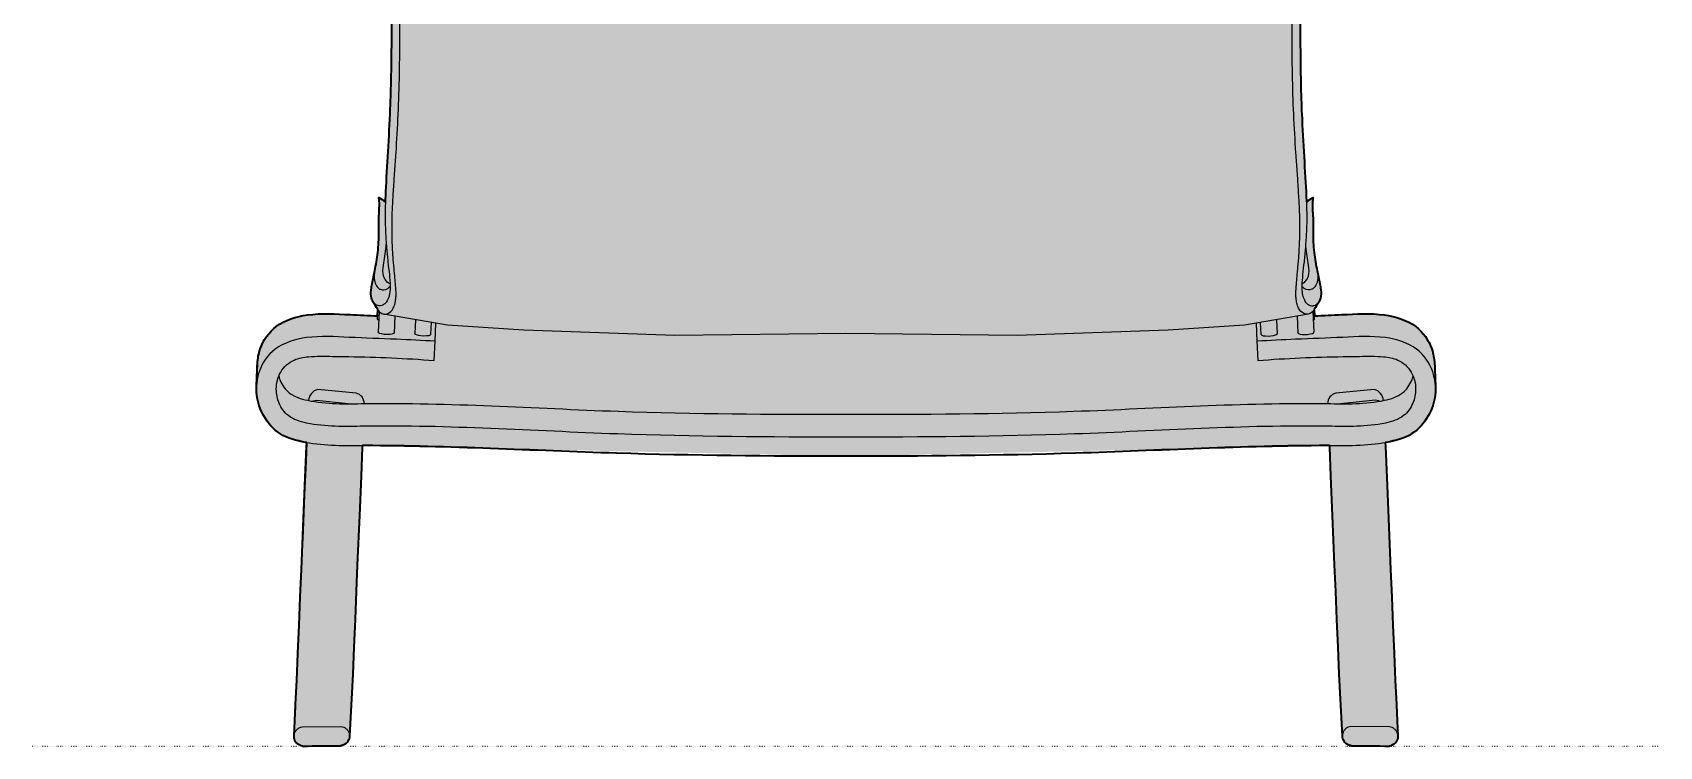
# Model space of a CAD drawing. Header units: millimetres. Extents: x 0 to 2593, y -1317 to 964.
# Drawn here: x 0 to 1098, y -1317 to -835 of the extents above; entities that cross this region are included whole.
import ezdxf

# ---------------------------------------------------------------- set-up
doc = ezdxf.new("R2010")
doc.units = ezdxf.units.MM
doc.linetypes.add('Dots', pattern=[1, 0, -1])
doc.layers.add('Blocks', color=7, linetype='Continuous')
doc.layers.add('Blocks$Fill', color=7, linetype='Continuous', true_color=0xffffff)
for name, color, linetype, lineweight, true_color in [('Blocks$Inner', 7, 'Continuous', 25, 0x007f00), ('Blocks$Outline', 7, 'Continuous', 35, 0xff3f3f), ('Groud', 7, 'Dots', 25, 0x243775)]:
    doc.layers.add(name, color=color, linetype=linetype, lineweight=lineweight, true_color=true_color)

# ---------------------------------------------------------------- blocks, each defined once
blk = doc.blocks.new('PK20 Back')
at = {"layer": 'Blocks$Fill', "extrusion": (0, 0, -1)}
blk.add_hatch(color=256, dxfattribs=at).paths.add_polyline_path([(849.4, 205.1), (852.5, 205.6), (854.8, 206.1), (855.9, 206.4), (857, 206.7), (858.1, 207), (859.2, 207.3), (860.3, 207.7), (861.4, 208.1), (862.4, 208.5), (863.5, 208.9), (864.5, 209.4), (865, 209.7), (865.5, 209.9), (866, 210.2), (866.5, 210.5), (867, 210.8), (867.5, 211.1), (867.9, 211.3), (868.3, 211.6), (868.7, 211.9), (869.1, 212.2), (869.9, 212.8), (870.7, 213.5), (871.5, 214.2), (872.2, 214.9), (872.9, 215.6), (873.6, 216.3), (874.3, 217.1), (875, 217.9), (875.6, 218.7), (876.2, 219.5), (876.8, 220.4), (877.4, 221.2), (877.9, 222.1), (878.4, 223), (878.9, 223.8), (879.3, 224.7), (879.7, 225.5), (880.1, 226.4), (880.5, 227.2), (880.8, 228.1), (881.2, 229), (881.5, 229.9), (881.8, 230.8), (882, 231.7), (882.3, 232.6), (882.5, 233.5), (882.7, 234.4), (882.8, 235.4), (883, 236.3), (883.1, 237.2), (883.2, 237.9), (883.2, 238.7), (883.3, 239.4), (883.3, 240.1), (883.4, 240.9), (883.4, 241.6), (883.4, 242.4), (883.3, 243.1), (882.7, 258.4), (882.6, 259.1), (882.6, 259.7), (882.6, 260.3), (882.5, 260.9), (882.4, 261.5), (882.3, 262.2), (882.2, 262.8), (882.1, 263.4), (882, 264), (881.9, 264.6), (881.7, 265.2), (881.6, 265.8), (881.4, 266.4), (881.2, 267), (881, 267.6), (880.8, 268.2), (880.6, 268.8), (880.4, 269.3), (880.2, 269.9), (880, 270.4), (879.8, 271), (879.5, 271.5), (879.2, 272), (879, 272.5), (878.7, 273.1), (878.4, 273.6), (878.1, 274.1), (877.8, 274.6), (877.5, 275.1), (877.2, 275.6), (876.9, 276.1), (876.5, 276.6), (876.2, 277.1), (875.8, 277.5), (875.5, 278), (875.1, 278.5), (874.7, 278.9), (874.3, 279.4), (873.9, 279.8), (873.5, 280.2), (873.1, 280.7), (872.7, 281.1), (872.3, 281.5), (871.8, 281.9), (871.4, 282.3), (870.9, 282.7), (870.5, 283), (870, 283.4), (869.5, 283.8), (868.9, 284.2), (868.3, 284.6), (867.7, 285), (867.1, 285.4), (866.5, 285.7), (865.9, 286.1), (865.3, 286.4), (864.7, 286.7), (864, 287), (863.4, 287.3), (862.7, 287.6), (861.4, 288.1), (860.1, 288.6), (858.7, 289.1), (857.3, 289.5), (855.9, 289.9), (854.5, 290.2), (853.1, 290.5), (851.7, 290.8), (850.3, 291), (848.9, 291.2), (847.1, 291.4), (845.3, 291.6), (843.5, 291.8), (841.7, 291.9), (838.1, 292), (834.5, 292), (827.3, 291.8), (801.6, 290.6), (801.4, 294.8), (804.7, 300), (804.8, 300.1), (804.8, 300.3), (804.9, 300.4), (805, 300.6), (805.1, 300.7), (805.2, 300.9), (805.2, 301.1), (805.3, 301.3), (805.4, 301.5), (805.5, 301.7), (805.5, 302), (805.7, 302.5), (805.8, 303.2), (806, 303.9), (806, 304.2), (806.1, 304.5), (806.1, 304.8), (806.1, 305.2), (806.1, 305.5), (806.1, 305.8), (806.1, 306.2), (806.1, 306.5), (806.1, 307.2), (806, 308), (805.9, 308.8), (805.8, 309.6), (805.6, 310.5), (803.4, 321.1), (802.3, 327), (801.8, 330.2), (801.4, 333.5), (801.1, 336.9), (800.9, 340.3), (800.8, 343.7), (800.8, 354.7), (800.7, 357), (800.6, 359.2), (800.5, 361.2), (800.4, 363.7), (800.4, 365.9), (800.4, 366.9), (800.5, 367.9), (800.5, 368.7), (800.5, 369), (800.6, 369.4), (800.6, 369.6), (800.6, 369.8), (800.6, 369.9), (800.7, 370), (800.7, 370.2), (800.7, 370.3), (800.8, 370.5), (796.3, 367.6), (792.6, 442.1), (791.2, 722.1), (791.5, 730.4), (794, 773.8), (801.3, 889.2), (813.7, 895), (814.4, 895.4), (815, 895.8), (815.5, 896), (815.9, 896.2), (816.1, 896.4), (816.3, 896.5), (816.5, 896.6), (816.6, 896.7), (816.7, 896.8), (816.9, 896.9), (817, 897), (817.1, 897.1), (817.2, 897.2), (817.3, 897.3), (817.4, 897.4), (817.4, 897.4), (817.4, 897.5), (817.5, 897.5), (817.5, 897.5), (817.5, 897.6), (817.6, 897.6), (817.6, 897.7), (817.7, 897.7), (817.7, 897.8), (817.7, 897.8), (817.7, 897.9), (817.8, 897.9), (817.8, 898), (817.8, 898), (817.8, 898.1), (817.9, 898.1), (817.9, 898.2), (817.9, 898.2), (817.9, 898.3), (817.9, 898.3), (817.9, 898.3), (818, 898.4), (818, 898.4), (818, 898.5), (818, 898.5), (818, 898.5), (818, 898.6), (818, 898.6), (818, 898.7), (818, 898.7), (818, 898.8), (818, 898.8), (818, 898.8), (818, 898.9), (817.9, 930.6), (817.9, 930.7), (817.9, 930.8), (817.9, 930.9), (817.9, 931), (817.8, 931.1), (817.8, 931.2), (817.8, 931.3), (817.8, 931.4), (817.8, 931.5), (817.7, 931.6), (817.7, 931.7), (817.7, 931.8), (817.6, 931.9), (817.6, 931.9), (817.6, 932), (817.5, 932.1), (817.5, 932.2), (817.4, 932.3), (817.4, 932.4), (817.3, 932.5), (817.3, 932.6), (817.2, 932.7), (817.1, 932.8), (817.1, 932.9), (817, 932.9), (817, 933), (816.9, 933.1), (816.8, 933.2), (816.7, 933.3), (816.6, 933.4), (816.4, 933.6), (816.3, 933.7), (816.1, 933.9), (816, 934), (815.8, 934.1), (815.6, 934.3), (815.4, 934.4), (815.2, 934.5), (815, 934.7), (814.8, 934.8), (814.6, 934.9), (814.3, 935.1), (814, 935.2), (813.8, 935.4), (813.2, 935.6), (812.7, 935.8), (812.1, 936.1), (811.5, 936.3), (810.9, 936.5), (810.3, 936.7), (809.6, 936.9), (808.9, 937.1), (802.7, 937.1), (802.3, 940.2), (801.9, 943.3), (801.2, 947.5), (800.3, 951.7), (799.4, 955.9), (798.3, 960), (795.9, 961.8), (793.5, 963.7), (762.6, 963.8), (485.4, 958.2), (208.2, 963.8), (177.3, 963.7), (174.9, 961.8), (172.5, 960), (171.4, 955.9), (170.5, 951.7), (169.6, 947.5), (168.9, 943.3), (168.5, 940.2), (168.1, 937.1), (161.9, 937.1), (161.2, 936.9), (160.6, 936.7), (159.9, 936.5), (159.3, 936.3), (158.7, 936.1), (158.1, 935.8), (157.6, 935.6), (157.1, 935.4), (156.8, 935.2), (156.5, 935.1), (156.3, 934.9), (156, 934.8), (155.8, 934.7), (155.6, 934.5), (155.4, 934.4), (155.2, 934.3), (155, 934.1), (154.9, 934), (154.7, 933.9), (154.5, 933.7), (154.4, 933.6), (154.2, 933.4), (154.1, 933.3), (154, 933.2), (153.9, 933.1), (153.9, 933), (153.8, 932.9), (153.7, 932.9), (153.7, 932.8), (153.6, 932.7), (153.6, 932.6), (153.5, 932.5), (153.4, 932.4), (153.4, 932.3), (153.3, 932.2), (153.3, 932.1), (153.3, 932), (153.2, 931.9), (153.2, 931.9), (153.1, 931.8), (153.1, 931.7), (153.1, 931.6), (153.1, 931.5), (153, 931.4), (153, 931.3), (153, 931.2), (153, 931.1), (153, 931), (153, 930.9), (153, 930.8), (153, 930.7), (153, 930.6), (152.8, 898.9), (152.8, 898.8), (152.8, 898.8), (152.8, 898.8), (152.8, 898.7), (152.8, 898.7), (152.8, 898.6), (152.8, 898.6), (152.8, 898.5), (152.8, 898.5), (152.9, 898.5), (152.9, 898.4), (152.9, 898.4), (152.9, 898.3), (152.9, 898.3), (152.9, 898.3), (152.9, 898.2), (152.9, 898.2), (153, 898.1), (153, 898.1), (153, 898), (153, 898), (153.1, 897.9), (153.1, 897.9), (153.1, 897.8), (153.1, 897.8), (153.2, 897.7), (153.2, 897.7), (153.2, 897.6), (153.3, 897.6), (153.3, 897.5), (153.4, 897.5), (153.4, 897.5), (153.4, 897.4), (153.5, 897.4), (153.6, 897.3), (153.7, 897.2), (153.8, 897.1), (153.9, 897), (154, 896.9), (154.1, 896.8), (154.2, 896.7), (154.4, 896.6), (154.5, 896.5), (154.7, 896.4), (154.9, 896.2), (155.3, 896), (155.8, 895.8), (156.4, 895.4), (157.1, 895), (169.5, 889.2), (179, 738.7), (179.6, 722.1), (178.8, 489.1), (178.2, 442.1), (174.6, 367.6), (170, 370.5), (170.1, 370.3), (170.1, 370.2), (170.1, 370), (170.2, 369.9), (170.2, 369.8), (170.2, 369.6), (170.3, 369.4), (170.3, 369), (170.3, 368.7), (170.4, 367.9), (170.4, 366.9), (170.4, 365.9), (170.4, 363.7), (170.4, 361.2), (170.2, 359.2), (170.1, 357), (170.1, 354.7), (170.1, 343.7), (169.9, 340.3), (169.7, 336.9), (169.4, 333.5), (169, 330.2), (168.5, 327), (167.4, 321.1), (165.2, 310.5), (165, 309.6), (164.9, 308.8), (164.8, 308), (164.8, 307.2), (164.7, 306.5), (164.7, 306.2), (164.7, 305.8), (164.7, 305.5), (164.7, 305.2), (164.7, 304.8), (164.7, 304.5), (164.8, 304.2), (164.8, 303.9), (165, 303.2), (165.1, 302.5), (165.3, 302), (165.4, 301.7), (165.4, 301.5), (165.5, 301.3), (165.6, 301.1), (165.7, 300.9), (165.7, 300.7), (165.8, 300.6), (165.9, 300.4), (166, 300.3), (166.1, 300.1), (166.1, 300), (169.4, 294.8), (169.2, 290.6), (143.5, 291.8), (136.4, 292), (132.8, 292), (129.2, 291.9), (127.4, 291.8), (125.6, 291.6), (123.8, 291.4), (121.9, 291.2), (120.5, 291), (119.1, 290.8), (117.7, 290.5), (116.3, 290.2), (114.9, 289.9), (113.5, 289.5), (112.1, 289.1), (110.8, 288.6), (109.4, 288.1), (108.1, 287.6), (107.5, 287.3), (106.8, 287), (106.2, 286.7), (105.5, 286.4), (104.9, 286.1), (104.3, 285.7), (103.7, 285.4), (103.1, 285), (102.5, 284.6), (101.9, 284.2), (101.4, 283.8), (100.8, 283.4), (100.3, 283), (99.9, 282.7), (99.4, 282.3), (99, 281.9), (98.6, 281.5), (98.1, 281.1), (97.7, 280.7), (97.3, 280.2), (96.9, 279.8), (96.5, 279.4), (96.1, 278.9), (95.7, 278.5), (95.4, 278), (95, 277.5), (94.6, 277.1), (94.3, 276.6), (94, 276.1), (93.6, 275.6), (93.3, 275.1), (93, 274.6), (92.7, 274.1), (92.4, 273.6), (92.1, 273.1), (91.8, 272.5), (91.6, 272), (91.3, 271.5), (91.1, 271), (90.8, 270.4), (90.6, 269.9), (90.4, 269.3), (90.2, 268.8), (90, 268.2), (89.8, 267.6), (89.6, 267), (89.4, 266.4), (89.3, 265.8), (89.1, 265.2), (89, 264.6), (88.8, 264), (88.7, 263.4), (88.6, 262.8), (88.5, 262.2), (88.4, 261.5), (88.3, 260.9), (88.3, 260.3), (88.2, 259.7), (88.2, 259.1), (88.1, 258.4), (87.5, 243.1), (87.5, 242.4), (87.5, 241.6), (87.5, 240.9), (87.5, 240.1), (87.5, 239.4), (87.6, 238.7), (87.6, 237.9), (87.7, 237.2), (87.8, 236.3), (88, 235.4), (88.2, 234.4), (88.4, 233.5), (88.6, 232.6), (88.8, 231.7), (89.1, 230.8), (89.4, 229.9), (89.7, 229), (90, 228.1), (90.3, 227.2), (90.7, 226.4), (91.1, 225.5), (91.5, 224.7), (92, 223.8), (92.4, 223), (92.9, 222.1), (93.5, 221.2), (94, 220.4), (94.6, 219.5), (95.2, 218.7), (95.9, 217.9), (96.5, 217.1), (97.2, 216.3), (97.9, 215.6), (98.6, 214.9), (99.3, 214.2), (100.1, 213.5), (100.9, 212.8), (101.7, 212.2), (102.1, 211.9), (102.5, 211.6), (102.9, 211.3), (103.4, 211.1), (103.8, 210.8), (104.3, 210.5), (104.8, 210.2), (105.3, 209.9), (105.8, 209.7), (106.3, 209.4), (107.3, 208.9), (108.4, 208.5), (109.4, 208.1), (110.5, 207.7), (111.6, 207.3), (112.7, 207), (113.8, 206.7), (114.9, 206.4), (116.1, 206.1), (118.3, 205.6), (121.4, 205.1), (115.4, 62.8), (114.6, 44.6), (112.9, 7.2), (112.9, 7.1), (112.9, 6.9), (112.8, 6.7), (112.8, 6.6), (112.9, 6.4), (112.9, 6.3), (112.9, 6.1), (112.9, 6), (112.9, 5.8), (112.9, 5.7), (112.9, 5.5), (113, 5.4), (113, 5.2), (113, 5.1), (113.1, 4.9), (113.1, 4.8), (113.2, 4.7), (113.2, 4.5), (113.2, 4.4), (113.3, 4.3), (113.3, 4.2), (113.4, 4.1), (113.4, 4), (113.5, 3.9), (113.5, 3.8), (113.6, 3.7), (113.7, 3.5), (113.8, 3.3), (113.9, 3.1), (114, 2.9), (114.1, 2.8), (114.2, 2.7), (114.2, 2.6), (114.3, 2.5), (114.4, 2.4), (114.5, 2.3), (114.6, 2.2), (114.6, 2.2), (114.7, 2.1), (114.8, 2), (114.9, 1.9), (115, 1.8), (115.1, 1.7), (115.2, 1.7), (115.2, 1.6), (115.3, 1.5), (115.4, 1.4), (115.5, 1.4), (115.6, 1.3), (115.7, 1.2), (115.8, 1.2), (115.9, 1.1), (116, 1), (116.1, 1), (116.2, 0.9), (116.3, 0.9), (116.5, 0.8), (116.6, 0.7), (116.7, 0.7), (116.8, 0.6), (116.9, 0.6), (117, 0.6), (117.1, 0.5), (117.2, 0.5), (117.3, 0.4), (117.4, 0.4), (117.5, 0.4), (117.6, 0.3), (117.9, 0.3), (118.1, 0.2), (118.3, 0.2), (118.5, 0.1), (118.7, 0.1), (118.7, -0.1), (144.4, 0.1), (144.4, 0.4), (144.6, 0.4), (144.8, 0.5), (145.1, 0.5), (145.3, 0.5), (145.5, 0.6), (145.6, 0.6), (145.7, 0.7), (145.8, 0.7), (145.9, 0.7), (146, 0.8), (146.2, 0.8), (146.3, 0.9), (146.4, 0.9), (146.5, 1), (146.6, 1), (146.7, 1.1), (146.8, 1.1), (146.9, 1.2), (147, 1.2), (147.1, 1.3), (147.2, 1.4), (147.3, 1.4), (147.4, 1.5), (147.5, 1.6), (147.6, 1.6), (147.7, 1.7), (147.8, 1.8), (147.9, 1.9), (148, 1.9), (148.1, 2), (148.2, 2.1), (148.3, 2.2), (148.3, 2.3), (148.4, 2.3), (148.5, 2.4), (148.6, 2.5), (148.7, 2.6), (148.7, 2.7), (148.8, 2.8), (148.9, 2.9), (149, 3), (149, 3.1), (149.1, 3.2), (149.2, 3.4), (149.4, 3.6), (149.5, 3.8), (149.6, 4), (149.6, 4.1), (149.7, 4.2), (149.7, 4.3), (149.8, 4.4), (149.8, 4.5), (149.9, 4.6), (149.9, 4.7), (149.9, 4.8), (150, 4.9), (150, 5), (150.1, 5.1), (150.1, 5.3), (150.1, 5.4), (150.1, 5.5), (150.2, 5.6), (150.2, 5.7), (150.2, 5.8), (150.2, 5.9), (150.2, 6.1), (150.3, 6.2), (150.3, 6.4), (150.3, 6.6), (150.3, 6.9), (159, 203), (485.4, 195.8), (811.8, 203), (820.5, 6.9), (820.5, 6.6), (820.5, 6.4), (820.6, 6.2), (820.6, 6.1), (820.6, 5.9), (820.6, 5.8), (820.6, 5.7), (820.7, 5.6), (820.7, 5.5), (820.7, 5.4), (820.7, 5.3), (820.8, 5.1), (820.8, 5), (820.8, 4.9), (820.9, 4.8), (820.9, 4.7), (821, 4.6), (821, 4.5), (821, 4.4), (821.1, 4.3), (821.1, 4.2), (821.2, 4.1), (821.2, 4), (821.3, 3.8), (821.5, 3.6), (821.6, 3.4), (821.7, 3.2), (821.8, 3.1), (821.9, 3), (821.9, 2.9), (822, 2.8), (822.1, 2.7), (822.2, 2.6), (822.2, 2.5), (822.3, 2.4), (822.4, 2.3), (822.5, 2.3), (822.6, 2.2), (822.7, 2.1), (822.7, 2), (822.8, 1.9), (822.9, 1.9), (823, 1.8), (823.1, 1.7), (823.2, 1.6), (823.3, 1.6), (823.4, 1.5), (823.5, 1.4), (823.6, 1.4), (823.7, 1.3), (823.8, 1.2), (823.9, 1.2), (824, 1.1), (824.1, 1.1), (824.2, 1), (824.3, 1), (824.5, 0.9), (824.6, 0.9), (824.7, 0.8), (824.8, 0.8), (824.9, 0.7), (825, 0.7), (825.1, 0.7), (825.2, 0.6), (825.3, 0.6), (825.5, 0.5), (825.8, 0.5), (826, 0.5), (826.2, 0.4), (826.4, 0.4), (826.4, 0.1), (852.1, -0.1), (852.1, 0.1), (852.3, 0.1), (852.5, 0.2), (852.7, 0.2), (853, 0.3), (853.2, 0.3), (853.3, 0.4), (853.4, 0.4), (853.5, 0.4), (853.6, 0.5), (853.7, 0.5), (853.8, 0.6), (853.9, 0.6), (854.1, 0.6), (854.2, 0.7), (854.3, 0.7), (854.4, 0.8), (854.5, 0.9), (854.6, 0.9), (854.7, 1), (854.8, 1), (854.9, 1.1), (855, 1.2), (855.1, 1.2), (855.2, 1.3), (855.3, 1.4), (855.4, 1.4), (855.5, 1.5), (855.6, 1.6), (855.7, 1.7), (855.8, 1.7), (855.8, 1.8), (855.9, 1.9), (856, 2), (856.1, 2.1), (856.2, 2.2), (856.3, 2.2), (856.3, 2.3), (856.4, 2.4), (856.5, 2.5), (856.6, 2.6), (856.6, 2.7), (856.7, 2.8), (856.8, 2.9), (856.9, 3.1), (857, 3.3), (857.2, 3.5), (857.3, 3.7), (857.3, 3.8), (857.4, 3.9), (857.4, 4), (857.5, 4.1), (857.5, 4.2), (857.5, 4.3), (857.6, 4.4), (857.6, 4.5), (857.7, 4.7), (857.7, 4.8), (857.7, 4.9), (857.8, 5.1), (857.8, 5.2), (857.8, 5.4), (857.9, 5.5), (857.9, 5.7), (857.9, 5.8), (857.9, 6), (858, 6.1), (858, 6.3), (858, 6.4), (858, 6.6), (858, 6.7), (858, 6.9), (858, 7.1), (858, 7.2), (856.2, 44.6), (855.5, 62.8)], flags=0)
at = {"layer": 'Blocks$Inner'}
for p, q in [((-796.3, 367.6), (-800.8, 370.5)), ((-174.6, 367.6), (-170, 370.5)), ((-800.5, 293.5), (-801.2, 279.6)), ((-776, 288), (-776.4, 278.5)), ((-765.7, 278), (-765.3, 286.1)), ((-205.1, 278), (-205.5, 286.1)), ((-194.9, 288), (-194.4, 278.5)), ((-170.3, 293.5), (-169.6, 279.6)), ((-882.7, 258.4), (-883.3, 243.1)), ((-88.1, 258.4), (-87.5, 243.1)), ((-816, 238.4), (-841.9, 240.9)), ((-128.9, 240.9), (-154.8, 238.4)), ((-852.3, 13.1), (-826.3, 13.4)), ((-118.6, 13.1), (-144.6, 13.4))]:
    blk.add_line(p, q, dxfattribs=at)
for points in [[(-800.9, 287.7), (-801.5, 288), (-801.7, 288.5), (-801.4, 294.8)], [(-790, 290.4), (-790.5, 279), (-790.9, 278.6), (-791.9, 278.2), (-793.4, 278.1), (-795.2, 278), (-797.1, 278.1), (-798.8, 278.4), (-800.2, 278.7), (-801, 279.2), (-801.2, 279.6)], [(-173.2, 291.8), (-216.3, 284.3), (-268, 280.9), (-369.9, 277.4), (-485.4, 278.6), (-601, 277.4), (-702.8, 280.9), (-754.5, 284.3), (-797.7, 291.8)], [(-763.5, 260.5), (-762.8, 273.5), (-762.3, 285.6)], [(-208.5, 285.6), (-208, 273.5), (-207.3, 260.5)], [(-180.9, 290.4), (-180.3, 279), (-179.9, 278.6), (-178.9, 278.2), (-177.4, 278.1), (-175.6, 278), (-173.8, 278.1), (-172, 278.4), (-170.6, 278.7), (-169.8, 279.2), (-169.6, 279.6)], [(-170, 287.7), (-169.3, 288), (-169.1, 288.5), (-169.4, 294.8)], [(-765.7, 277.9), (-766.1, 277.5), (-767.1, 277.2), (-768.6, 277), (-770.4, 276.9), (-772.3, 277), (-774, 277.3), (-775.4, 277.7), (-776.2, 278.1), (-776.4, 278.6)], [(-205.1, 277.9), (-204.7, 277.5), (-203.7, 277.2), (-202.2, 277), (-200.4, 276.9), (-198.6, 277), (-196.9, 277.3), (-195.5, 277.7), (-194.6, 278.1), (-194.4, 278.6)], [(-845.5, 232.9), (-844.8, 233.2), (-842.8, 233.6), (-829.9, 232.3), (-819.1, 231.3)], [(-125.3, 232.9), (-126, 233.2), (-128, 233.6), (-141, 232.3), (-151.7, 231.3)], [(-858, 7.2), (-857.4, 17.1), (-856.9, 28.1), (-856.2, 44.6), (-855.5, 62.8), (-854.6, 81.7), (-853.8, 100.6), (-853, 119.3), (-851.6, 153.8), (-850.4, 181.5), (-849.5, 202.3), (-849.4, 205.1), (-849.9, 192.4), (-850.9, 169.7), (-851.9, 145.5), (-852.9, 121.5), (-854, 97.8), (-854.9, 75.6), (-855.7, 56.3), (-856.3, 41.8), (-856.9, 28), (-857.2, 21.2)], [(-820.5, 6.9), (-818.4, 48.7), (-817.6, 66.9), (-816.8, 85.6), (-816, 104.4), (-815.3, 122.5), (-813.9, 155.7), (-812.7, 182.3), (-811.9, 201.9), (-811.8, 203)], [(-150.3, 6.9), (-152.4, 48.7), (-153.2, 66.9), (-154, 85.6), (-154.8, 104.4), (-155.6, 122.5), (-157, 155.7), (-158.1, 182.3), (-158.9, 201.9), (-159, 203)], [(-112.9, 7.2), (-113.4, 17.1), (-113.9, 28.1), (-114.6, 44.6), (-115.4, 62.8), (-116.2, 81.7), (-117, 100.6), (-117.8, 119.3), (-119.3, 153.8), (-120.4, 181.5), (-121.3, 202.3), (-121.4, 205.1), (-120.9, 192.4), (-119.9, 169.7), (-118.9, 145.5), (-117.9, 121.5), (-116.9, 97.8), (-115.9, 75.6), (-115.1, 56.3), (-114.5, 41.8), (-113.9, 28), (-113.6, 21.2)], [(-826.4, 0.4), (-826.4, 0.1), (-852.1, -0.1), (-852.1, 0.1)], [(-144.4, 0.4), (-144.4, 0.1), (-118.7, -0.1), (-118.7, 0.1)]]:
    blk.add_lwpolyline(points, dxfattribs=at)
for centre, radius, start, end in [((-840, 232.9), 8.21, 103.4698, 176.2855), ((-817.7, 231.5), 7.07, 358.8217, 76.5293), ((-153.2, 231.5), 7.07, 103.4707, 181.1783), ((-130.8, 232.9), 8.21, 3.7145, 76.5302)]:
    blk.add_arc(centre, radius, start, end, dxfattribs=at)
for points, knots in [([(-791, 295.7), (-790.5, 296.7), (-789.8, 298.5), (-789.4, 301.4), (-789.1, 304), (-789.1, 306.8), (-789.3, 309.9), (-789.7, 313.3), (-789.9, 316.9), (-790.3, 320.8), (-790.7, 324.9), (-791.1, 329.3), (-791.4, 333.8), (-791.6, 338.5), (-791.8, 345), (-791.9, 353.6), (-791.5, 364.6), (-790.8, 376.1), (-790, 388.2), (-788.8, 404.8), (-787.6, 426.6), (-786.7, 453.7), (-786.5, 481.7), (-786.6, 510.3), (-786.4, 539.4), (-786.3, 568.7), (-786.3, 598.4), (-786.3, 628.1), (-786.2, 653.2), (-786.1, 673.1), (-786.1, 693), (-786, 713), (-786.7, 733), (-787.7, 753), (-789.4, 778.1), (-791.5, 803), (-792.9, 823.1), (-793.9, 838.1), (-794.6, 853.2), (-795.4, 868.4), (-796.3, 881), (-796.9, 889.9), (-797.2, 894.9), (-797.5, 898.7), (-797.6, 901.8), (-797.8, 903.7), (-797.8, 904.3)], [1.0901072, 1.0901072, 1.0901072, 1.0901072, 1.1101072, 1.1201072, 1.1301072, 1.1401072, 1.1501072, 1.1601072, 1.1701072, 1.1801072, 1.1901072, 1.2001072, 1.2101072, 1.2201072, 1.2301072, 1.2501072, 1.2701072, 1.2901072, 1.3101072, 1.3301072, 1.3701072, 1.4101072, 1.4501072, 1.4901072, 1.5301072, 1.5701072, 1.6101072, 1.6501072, 1.6901072, 1.7101072, 1.7301072, 1.7701072, 1.7901072, 1.8101072, 1.8501072, 1.8901072, 1.9101072, 1.9301072, 1.9501072, 1.9701072, 1.9901072, 2.0001072, 2.0051072, 2.0101072, 2.0151072, 2.0174554, 2.0174554, 2.0174554, 2.0174554]), ([(-179.9, 295.7), (-180.4, 296.7), (-181, 298.5), (-181.5, 301.4), (-181.7, 304), (-181.7, 306.8), (-181.5, 309.9), (-181.2, 313.3), (-180.9, 316.9), (-180.6, 320.8), (-180.2, 324.9), (-179.8, 329.3), (-179.5, 333.8), (-179.3, 338.5), (-179, 345), (-178.9, 353.6), (-179.3, 364.6), (-180, 376.1), (-180.8, 388.2), (-182, 404.8), (-183.3, 426.6), (-184.1, 453.7), (-184.4, 481.7), (-184.2, 510.3), (-184.4, 539.4), (-184.6, 568.7), (-184.5, 598.4), (-184.5, 628.1), (-184.6, 653.2), (-184.7, 673.1), (-184.8, 693), (-184.8, 713), (-184.1, 733), (-183.1, 753), (-181.4, 778.1), (-179.3, 803), (-177.9, 823.1), (-176.9, 838.1), (-176.2, 853.2), (-175.5, 868.4), (-174.6, 881), (-173.9, 889.9), (-173.6, 894.9), (-173.4, 898.7), (-173.2, 901.8), (-173, 903.7), (-173, 904.3)], [1.0901072, 1.0901072, 1.0901072, 1.0901072, 1.1101072, 1.1201072, 1.1301072, 1.1401072, 1.1501072, 1.1601072, 1.1701072, 1.1801072, 1.1901072, 1.2001072, 1.2101072, 1.2201072, 1.2301072, 1.2501072, 1.2701072, 1.2901072, 1.3101072, 1.3301072, 1.3701072, 1.4101072, 1.4501072, 1.4901072, 1.5301072, 1.5701072, 1.6101072, 1.6501072, 1.6901072, 1.7101072, 1.7301072, 1.7701072, 1.7901072, 1.8101072, 1.8501072, 1.8901072, 1.9101072, 1.9301072, 1.9501072, 1.9701072, 1.9901072, 2.0001072, 2.0051072, 2.0101072, 2.0151072, 2.0174554, 2.0174554, 2.0174554, 2.0174554]), ([(-791.2, 722.1), (-791.1, 683.1), (-791.2, 671.8), (-791.3, 649.3), (-791.5, 621.2), (-791.6, 587.7), (-791.7, 554.4), (-792, 526.9), (-792, 505.2), (-792, 483.7), (-792.1, 462.6), (-792.6, 442.1), (-793.3, 421.9), (-794.6, 397.7), (-796.1, 375.2), (-796.6, 358.7), (-796.3, 347.2), (-795.6, 336.5), (-794.6, 327), (-793.6, 318.3), (-792.9, 311), (-793.2, 306.2), (-794, 303.2), (-794.5, 301.9), (-794.8, 301.3)], [0.3181818, 0.3181818, 0.3181818, 0.3181818, 0.3409091, 0.3636364, 0.4090909, 0.4545455, 0.5, 0.5454545, 0.5681818, 0.5909091, 0.6363636, 0.6590909, 0.6818182, 0.7272727, 0.7727273, 0.7954545, 0.8181818, 0.8409091, 0.8636364, 0.8863636, 0.9090909, 0.9318182, 0.9431818, 0.9545455, 0.9545455, 0.9545455, 0.9545455]), ([(-179.6, 722.1), (-179.7, 683.1), (-179.7, 671.8), (-179.5, 649.3), (-179.3, 621.2), (-179.2, 587.7), (-179.1, 554.4), (-178.8, 526.9), (-178.8, 505.2), (-178.8, 483.7), (-178.7, 462.6), (-178.3, 442.1), (-177.6, 421.9), (-176.2, 397.7), (-174.8, 375.2), (-174.3, 358.7), (-174.5, 347.2), (-175.3, 336.5), (-176.2, 327), (-177.2, 318.3), (-177.9, 311), (-177.6, 306.2), (-176.9, 303.2), (-176.3, 301.9), (-176, 301.3)], [0.3181818, 0.3181818, 0.3181818, 0.3181818, 0.3409091, 0.3636364, 0.4090909, 0.4545455, 0.5, 0.5454545, 0.5681818, 0.5909091, 0.6363636, 0.6590909, 0.6818182, 0.7272727, 0.7727273, 0.7954545, 0.8181818, 0.8409091, 0.8636364, 0.8863636, 0.9090909, 0.9318182, 0.9431818, 0.9545455, 0.9545455, 0.9545455, 0.9545455]), ([(-800.8, 370.5), (-800.7, 370), (-800.6, 369.4), (-800.4, 367.9), (-800.4, 365.3), (-800.4, 363), (-800.5, 361.2)], [0, 0, 0, 0, 0.1174366, 0.2424366, 0.3674366, 0.6174366, 0.6174366, 0.6174366, 0.6174366]), ([(-170, 370.5), (-170.2, 370), (-170.3, 369.4), (-170.4, 367.9), (-170.5, 365.3), (-170.4, 363), (-170.4, 361.2)], [0, 0, 0, 0, 0.1174366, 0.2424366, 0.3674366, 0.6174366, 0.6174366, 0.6174366, 0.6174366]), ([(-797.6, 324.9), (-797.3, 326.7), (-796.6, 330.7), (-796, 335.6), (-795.7, 338.3), (-795.7, 338.8)], [2, 2, 2, 2, 2.25, 2.5, 2.5497203, 2.5497203, 2.5497203, 2.5497203]), ([(-173.2, 324.9), (-173.6, 326.7), (-174.2, 330.7), (-174.8, 335.6), (-175.1, 338.3), (-175.1, 338.8)], [2, 2, 2, 2, 2.25, 2.5, 2.5497203, 2.5497203, 2.5497203, 2.5497203]), ([(-806, 303.9), (-806.2, 305.5), (-806.1, 308.2), (-805.4, 311.7), (-803.4, 321.1)], [2.3841511, 2.3841511, 2.3841511, 2.3841511, 2.6341511, 2.7488274, 2.7488274, 2.7488274, 2.7488274]), ([(-794.4, 312.8), (-795.1, 313.3), (-796.4, 314.7), (-798.1, 318.4), (-798.1, 322.1), (-797.6, 324.9)], [1, 1, 1, 1, 1.25, 1.5, 2, 2, 2, 2]), ([(-176.5, 312.8), (-175.7, 313.3), (-174.4, 314.7), (-172.7, 318.4), (-172.7, 322.1), (-173.2, 324.9)], [1, 1, 1, 1, 1.25, 1.5, 2, 2, 2, 2]), ([(-164.8, 303.9), (-164.6, 305.5), (-164.7, 308.2), (-165.4, 311.7), (-167.4, 321.1)], [2.3841511, 2.3841511, 2.3841511, 2.3841511, 2.6341511, 2.7488274, 2.7488274, 2.7488274, 2.7488274]), ([(-801.3, 297.6), (-802.6, 297.9), (-804.4, 299.2), (-805.5, 301.4), (-806, 303.9)], [1.9545455, 1.9545455, 1.9545455, 1.9545455, 2.2045455, 2.3841511, 2.3841511, 2.3841511, 2.3841511]), ([(-169.5, 297.6), (-168.2, 297.9), (-166.4, 299.2), (-165.3, 301.4), (-164.8, 303.9)], [1.9545455, 1.9545455, 1.9545455, 1.9545455, 2.2045455, 2.3841511, 2.3841511, 2.3841511, 2.3841511]), ([(-801.5, 290.6), (-807.7, 290.9), (-823.5, 291.4), (-846.8, 293), (-870.5, 286), (-880.8, 271.2), (-882.5, 261.8), (-882.7, 258.4)], [-1080.016638, -1080.016638, -1080.016638, -1080.016638, -1061.416231, -1032.63943, -1009.990528, -990.954399, -980.776514, -980.776514, -980.776514, -980.776514]), ([(-169.3, 290.6), (-163.1, 290.9), (-147.3, 291.4), (-124.1, 293), (-100.3, 286), (-90, 271.2), (-88.3, 261.8), (-88.1, 258.4)], [-1080.016638, -1080.016638, -1080.016638, -1080.016638, -1061.416231, -1032.63943, -1009.990528, -990.954399, -980.776514, -980.776514, -980.776514, -980.776514]), ([(-762.8, 273.5), (-771.5, 273.9), (-790.8, 275), (-819.7, 275.8), (-847.4, 277.7), (-871.2, 270.7), (-882.7, 254.2), (-884.2, 237.3), (-879.2, 222.3), (-867.9, 209.2), (-842.9, 202.8), (-767, 203.6), (-645.3, 196.7), (-537, 195.8), (-485.4, 195.8)], [-1119.381563, -1119.381563, -1119.381563, -1119.381563, -1093.294932, -1061.416231, -1032.63943, -1009.990528, -990.954399, -974.740467, -959.369727, -942.941911, -924.6855, -884.561591, -714.600757, -559.747368, -559.747368, -559.747368, -559.747368]), ([(-485.4, 195.8), (-433.8, 195.8), (-325.6, 196.7), (-203.8, 203.6), (-128, 202.8), (-102.9, 209.2), (-91.6, 222.3), (-86.6, 237.3), (-88.2, 254.2), (-99.7, 270.7), (-123.4, 277.7), (-151.1, 275.8), (-180, 275), (-199.3, 273.9), (-208, 273.5)], [-559.747368, -559.747368, -559.747368, -559.747368, -404.893979, -234.933145, -194.809237, -176.552825, -160.125009, -144.75427, -128.540337, -109.504208, -86.855306, -58.078506, -26.199804, -0.113173, -0.113173, -0.113173, -0.113173]), ([(-485.4, 208.7), (-536.8, 208.7), (-645.3, 209.3), (-766.7, 217.8), (-841.1, 215.3), (-861.9, 221.6), (-868.6, 231.2), (-870.7, 241.8), (-868.1, 253.3), (-859, 261.4), (-846.1, 263.6), (-833.8, 263.2), (-805.5, 263), (-782.7, 261.9), (-763.5, 260.5)], [530.379534, 530.379534, 530.379534, 530.379534, 684.649298, 855.908301, 894.662112, 907.960123, 918.60667, 928.529151, 940.771229, 953.183674, 962.972766, 979.250491, 990.223288, 1047.805357, 1047.805357, 1047.805357, 1047.805357]), ([(-207.3, 260.5), (-188.2, 261.9), (-165.3, 263), (-137, 263.2), (-124.7, 263.6), (-111.8, 261.4), (-102.8, 253.3), (-100.1, 241.8), (-102.2, 231.2), (-108.9, 221.6), (-129.7, 215.3), (-204.1, 217.8), (-325.5, 209.3), (-434, 208.7), (-485.4, 208.7)], [12.953712, 12.953712, 12.953712, 12.953712, 70.53578, 81.508578, 97.786302, 107.575394, 119.987839, 132.229918, 142.152399, 152.798946, 166.096957, 204.850768, 376.10977, 530.379534, 530.379534, 530.379534, 530.379534]), ([(-868.3, 249.8), (-868.1, 248.9), (-866.6, 244.6), (-861.3, 237), (-840.4, 230.6), (-766.1, 233.1), (-644.9, 224.6), (-536.6, 224.1), (-485.4, 224.1)], [-908.633423, -908.633423, -908.633423, -908.633423, -905.621094, -894.974547, -881.676536, -842.922725, -671.663723, -518.046808, -518.046808, -518.046808, -518.046808]), ([(-485.4, 224.1), (-434.2, 224.1), (-325.9, 224.6), (-204.7, 233.1), (-130.4, 230.6), (-109.6, 237), (-104.3, 244.6), (-102.8, 248.9), (-102.5, 249.8)], [-518.046808, -518.046808, -518.046808, -518.046808, -364.429893, -193.17089, -154.41708, -141.119068, -130.472522, -127.460193, -127.460193, -127.460193, -127.460193]), ([(-852.1, 0.1), (-852.2, 0.1), (-852.2, 0.1), (-852.3, 0.1), (-852.9, 0.2), (-854.1, 0.6), (-855.5, 1.4), (-856.4, 2.3), (-857.1, 3.3), (-858.1, 5.3), (-858.1, 7.9), (-857.2, 9.9), (-856.4, 10.9), (-855.6, 11.8), (-854.2, 12.7), (-853, 13.1), (-852.3, 13.1)], [26.280034, 26.280034, 26.280034, 26.280034, 26.289788, 26.289788, 26.289788, 26.389788, 26.489788, 26.539788, 26.589788, 26.689788, 26.889788, 26.989788, 27.039788, 27.089788, 27.189788, 27.289788, 27.289788, 27.289788, 27.289788]), ([(-826.3, 13.4), (-825.5, 13.3), (-824.3, 13), (-823, 12.1), (-822.1, 11.2), (-821.3, 10.2), (-820.4, 8.2), (-820.5, 5.6), (-821.4, 3.6), (-822.1, 2.6), (-823, 1.7), (-824.4, 0.8), (-825.6, 0.5), (-826.2, 0.4), (-826.3, 0.4), (-826.3, 0.4), (-826.4, 0.4)], [53.289814, 53.289814, 53.289814, 53.289814, 53.389814, 53.489814, 53.539814, 53.589814, 53.689814, 53.889814, 53.989814, 54.039814, 54.089814, 54.189814, 54.289814, 54.289814, 54.289814, 54.299568, 54.299568, 54.299568, 54.299568]), ([(-144.6, 13.4), (-145.3, 13.3), (-146.5, 13), (-147.9, 12.1), (-148.8, 11.2), (-149.5, 10.2), (-150.4, 8.2), (-150.4, 5.6), (-149.4, 3.6), (-148.7, 2.6), (-147.8, 1.7), (-146.4, 0.8), (-145.2, 0.5), (-144.6, 0.4), (-144.6, 0.4), (-144.5, 0.4), (-144.4, 0.4)], [53.289814, 53.289814, 53.289814, 53.289814, 53.389814, 53.489814, 53.539814, 53.589814, 53.689814, 53.889814, 53.989814, 54.039814, 54.089814, 54.189814, 54.289814, 54.289814, 54.289814, 54.299568, 54.299568, 54.299568, 54.299568]), ([(-118.7, 0.1), (-118.6, 0.1), (-118.6, 0.1), (-118.5, 0.1), (-117.9, 0.2), (-116.7, 0.6), (-115.4, 1.4), (-114.5, 2.3), (-113.7, 3.3), (-112.8, 5.3), (-112.8, 7.9), (-113.6, 9.9), (-114.4, 10.9), (-115.3, 11.8), (-116.6, 12.7), (-117.8, 13.1), (-118.6, 13.1)], [26.280034, 26.280034, 26.280034, 26.280034, 26.289788, 26.289788, 26.289788, 26.389788, 26.489788, 26.539788, 26.589788, 26.689788, 26.889788, 26.989788, 27.039788, 27.089788, 27.189788, 27.289788, 27.289788, 27.289788, 27.289788])]:
    blk.add_open_spline(points, degree=3, knots=knots, dxfattribs=at)
for points, degree in [([(-800.5, 361.2), (-800.6, 359.9), (-800.7, 357.2), (-800.8, 352.3), (-800.7, 348.9), (-800.7, 347.2)], 3), ([(-170.4, 361.2), (-170.3, 359.9), (-170.1, 357.2), (-170, 352.3), (-170.1, 348.9), (-170.1, 347.2)], 3), ([(-800.7, 347.2), (-800.7, 344.9), (-800.8, 340.3), (-801.4, 333.4), (-802.3, 326.9), (-803.1, 323), (-803.4, 321.1)], 3), ([(-170.1, 347.2), (-170.1, 344.9), (-170, 340.3), (-169.5, 333.4), (-168.5, 326.9), (-167.7, 323), (-167.4, 321.1)], 3), ([(-803.4, 321.1), (-803.8, 319.2), (-804.1, 315.7), (-803.1, 311.5), (-801.5, 309.6), (-800.5, 308.9)], 3), ([(-167.4, 321.1), (-167, 319.2), (-166.7, 315.7), (-167.7, 311.5), (-169.3, 309.6), (-170.3, 308.9)], 3), ([(-800.5, 308.9), (-800.1, 308.6), (-799.3, 308.2), (-795.2, 308), (-793.1, 310.6)], 3), ([(-793.2, 312.2), (-793.6, 312.4), (-794, 312.6), (-794.4, 312.8)], 3), ([(-170.3, 308.9), (-170.7, 308.6), (-171.5, 308.2), (-175.6, 308), (-177.7, 310.6)], 3), ([(-177.6, 312.2), (-177.2, 312.4), (-176.8, 312.6), (-176.5, 312.8)], 3), ([(-804.8, 300.1), (-801.2, 294.5)], 1), ([(-794.8, 301.3), (-795.2, 300.5), (-796.3, 299), (-797.9, 297.8), (-799.6, 297.3), (-800.7, 297.4), (-801.3, 297.6)], 3), ([(-176, 301.3), (-175.6, 300.5), (-174.6, 299), (-173, 297.8), (-171.2, 297.3), (-170.1, 297.4), (-169.5, 297.6)], 3), ([(-166.1, 300.1), (-169.6, 294.5)], 1), ([(-801.2, 294.5), (-800.9, 294.1), (-800.7, 293.6), (-800.3, 293.3)], 3), ([(-800.3, 293.3), (-798.3, 291.2), (-794.1, 291.7), (-792, 294), (-791, 295.7)], 3), ([(-170.5, 293.3), (-172.5, 291.2), (-176.8, 291.7), (-178.9, 294), (-179.9, 295.7)], 3), ([(-169.6, 294.5), (-169.9, 294.1), (-170.1, 293.6), (-170.5, 293.3)], 3)]:
    blk.add_open_spline(points, degree=degree, dxfattribs=at)
at = {"layer": 'Blocks$Outline'}
for points in [[(-801.6, 290.6), (-801.4, 294.8)], [(-169.4, 294.8), (-169.2, 290.6)], [(-855.5, 62.8), (-854.6, 81.7), (-853.8, 100.6), (-853, 119.3), (-851.6, 153.8), (-850.4, 181.5), (-849.5, 202.3), (-849.4, 205.1)], [(-811.8, 203), (-811.9, 201.9), (-812.7, 182.3), (-813.9, 155.7), (-815.3, 122.5), (-816, 104.4), (-816.8, 85.6), (-817.6, 66.9), (-818.4, 48.7), (-820.5, 6.9)], [(-150.3, 6.9), (-152.4, 48.7), (-153.2, 66.9), (-154, 85.6), (-154.8, 104.4), (-155.6, 122.5), (-157, 155.7), (-158.1, 182.3), (-158.9, 201.9), (-159, 203)], [(-121.4, 205.1), (-121.3, 202.3), (-120.4, 181.5), (-119.3, 153.8), (-117.8, 119.3), (-117, 100.6), (-116.2, 81.7), (-115.4, 62.8)], [(-856.2, 44.6), (-855.7, 56.3), (-855.5, 62.8)], [(-115.4, 62.8), (-115.1, 56.3), (-114.6, 44.6)], [(-858, 7.2), (-857.4, 17.1), (-856.9, 28.1), (-856.2, 44.6)], [(-114.6, 44.6), (-113.9, 28.1), (-113.4, 17.1), (-112.9, 7.2)]]:
    blk.add_lwpolyline(points, dxfattribs=at)
for points, knots in [([(-796.3, 367.6), (-796.2, 368.8), (-795.9, 378.4), (-794.6, 397.7), (-793.3, 421.9), (-792.6, 442.1), (-792.1, 462.6), (-792, 483.7), (-792, 505.2), (-792, 526.9), (-791.7, 554.4), (-791.6, 587.7), (-791.5, 621.2), (-791.3, 649.3), (-791.2, 671.8), (-791.1, 683.1), (-791.2, 722.1), (-791.3, 724.9), (-791.5, 730.4), (-791.7, 737.3), (-792, 742.8), (-792.2, 746.9), (-792.5, 751.2), (-792.9, 757.3), (-793.4, 765), (-793.9, 772.5), (-794.3, 778.1), (-794.6, 783.4), (-795.2, 790.3), (-795.8, 798.6), (-796.7, 809.8), (-797.7, 824), (-798.7, 841), (-799.5, 858.1), (-800.3, 874.1), (-801, 884.5), (-801.3, 889.2)], [-0.7791745, -0.7791745, -0.7791745, -0.7791745, -0.7727273, -0.7272727, -0.6818182, -0.6590909, -0.6363636, -0.5909091, -0.5681818, -0.5454545, -0.5, -0.4545455, -0.4090909, -0.3636364, -0.3409091, -0.3181818, -0.3181818, -0.3181818, -0.3068182, -0.2954545, -0.2897727, -0.2840909, -0.2784091, -0.2727273, -0.2613636, -0.25, -0.2443182, -0.2386364, -0.2272727, -0.2159091, -0.2045455, -0.1818182, -0.1590909, -0.1363636, -0.1136364, -0.0947638, -0.0947638, -0.0947638, -0.0947638]), ([(-169.5, 889.2), (-169.8, 884.5), (-170.5, 874.1), (-171.3, 858.1), (-172.1, 841), (-173.1, 824), (-174.1, 809.8), (-175, 798.6), (-175.7, 790.3), (-176.2, 783.4), (-176.6, 778.1), (-177, 772.5), (-177.5, 765), (-178, 757.3), (-178.3, 751.2), (-178.6, 746.9), (-178.8, 742.8), (-179.1, 737.3), (-179.4, 730.4), (-179.5, 724.9), (-179.6, 722.1), (-179.7, 683.1), (-179.7, 671.8), (-179.5, 649.3), (-179.3, 621.2), (-179.2, 587.7), (-179.1, 554.4), (-178.8, 526.9), (-178.8, 505.2), (-178.8, 483.7), (-178.7, 462.6), (-178.3, 442.1), (-177.6, 421.9), (-176.2, 397.7), (-175, 378.4), (-174.6, 368.8), (-174.6, 367.6)], [0.0947638, 0.0947638, 0.0947638, 0.0947638, 0.1136364, 0.1363636, 0.1590909, 0.1818182, 0.2045455, 0.2159091, 0.2272727, 0.2386364, 0.2443182, 0.25, 0.2613636, 0.2727273, 0.2784091, 0.2840909, 0.2897727, 0.2954545, 0.3068182, 0.3181818, 0.3181818, 0.3181818, 0.3409091, 0.3636364, 0.4090909, 0.4545455, 0.5, 0.5454545, 0.5681818, 0.5909091, 0.6363636, 0.6590909, 0.6818182, 0.7272727, 0.7727273, 0.7791745, 0.7791745, 0.7791745, 0.7791745]), ([(-803.4, 321.1), (-803.1, 323), (-802.3, 326.9), (-801.4, 333.4), (-800.8, 340.3), (-800.7, 344.9), (-800.7, 347.2), (-800.7, 348.9), (-800.8, 352.3), (-800.7, 357.2), (-800.6, 359.9), (-800.5, 361.2), (-800.4, 363), (-800.4, 365.3), (-800.4, 367.9), (-800.6, 369.4), (-800.7, 370), (-800.8, 370.5), (-799.3, 369.5), (-797.8, 368.6), (-796.3, 367.6)], [-2.617437, -2.617437, -2.617437, -2.617437, -2.367437, -2.117437, -1.867437, -1.617437, -1.617437, -1.617437, -1.284103, -0.95077, -0.617437, -0.617437, -0.617437, -0.367437, -0.242437, -0.117437, 0, 0, 0, 5.340089, 5.340089, 5.340089, 5.340089]), ([(-174.6, 367.6), (-173, 368.6), (-171.5, 369.5), (-170, 370.5), (-170.2, 370), (-170.3, 369.4), (-170.4, 367.9), (-170.5, 365.3), (-170.4, 363), (-170.4, 361.2), (-170.3, 359.9), (-170.1, 357.2), (-170, 352.3), (-170.1, 348.9), (-170.1, 347.2), (-170.1, 344.9), (-170, 340.3), (-169.5, 333.4), (-168.5, 326.9), (-167.7, 323), (-167.4, 321.1)], [-5.340089, -5.340089, -5.340089, -5.340089, 0, 0, 0, 0.117437, 0.242437, 0.367437, 0.617437, 0.617437, 0.617437, 0.95077, 1.284103, 1.617437, 1.617437, 1.617437, 1.867437, 2.117437, 2.367437, 2.617437, 2.617437, 2.617437, 2.617437]), ([(-804.7, 300), (-804.7, 300.1), (-805.2, 300.8), (-805.6, 301.8), (-806, 303.9), (-806.2, 305.5), (-806.1, 308.2), (-805.4, 311.7), (-803.4, 321.1)], [2.2269184, 2.2269184, 2.2269184, 2.2269184, 2.234376, 2.3841511, 2.3841511, 2.3841511, 2.6341511, 2.7488274, 2.7488274, 2.7488274, 2.7488274]), ([(-167.4, 321.1), (-165.4, 311.7), (-164.7, 308.2), (-164.6, 305.5), (-164.8, 303.9), (-165.3, 301.8), (-165.6, 300.8), (-166.1, 300.1), (-166.1, 300)], [-2.7488274, -2.7488274, -2.7488274, -2.7488274, -2.6341511, -2.3841511, -2.3841511, -2.3841511, -2.234376, -2.2269184, -2.2269184, -2.2269184, -2.2269184]), ([(-883.3, 243.1), (-883.1, 248.2), (-882.9, 253.3), (-882.7, 258.4), (-882.5, 261.8), (-880.8, 271.2), (-870.5, 286), (-846.8, 293), (-823.5, 291.5), (-807.8, 290.9), (-801.6, 290.6)], [965.413885, 965.413885, 965.413885, 965.413885, 980.776514, 980.776514, 980.776514, 990.954399, 1009.990528, 1032.63943, 1061.416231, 1079.927012, 1079.927012, 1079.927012, 1079.927012]), ([(-169.2, 290.6), (-163, 290.9), (-147.3, 291.5), (-124.1, 293), (-100.3, 286), (-90, 271.2), (-88.3, 261.8), (-88.1, 258.4), (-87.9, 253.3), (-87.7, 248.2), (-87.5, 243.1)], [-1079.927012, -1079.927012, -1079.927012, -1079.927012, -1061.416231, -1032.63943, -1009.990528, -990.954399, -980.776514, -980.776514, -980.776514, -965.413885, -965.413885, -965.413885, -965.413885]), ([(-849.4, 205.1), (-849.7, 205.1), (-856, 206.2), (-867.9, 209.2), (-879.2, 222.3), (-883.1, 234.1), (-883.4, 241.1), (-883.3, 243.1)], [923.875631, 923.875631, 923.875631, 923.875631, 924.6855, 942.941911, 959.369727, 974.740467, 980.776514, 980.776514, 980.776514, 980.776514]), ([(-87.5, 243.1), (-87.4, 241.1), (-87.7, 234.1), (-91.6, 222.3), (-102.9, 209.2), (-114.8, 206.2), (-121.2, 205.1), (-121.4, 205.1)], [138.718222, 138.718222, 138.718222, 138.718222, 144.75427, 160.125009, 176.552825, 194.809237, 195.619105, 195.619105, 195.619105, 195.619105]), ([(-159, 203), (-159.6, 203), (-216.6, 202.9), (-325.6, 196.7), (-433.8, 195.8), (-485.4, 195.8), (-537, 195.8), (-645.3, 196.7), (-754.2, 202.9), (-811.3, 203), (-811.8, 203)], [233.223094, 233.223094, 233.223094, 233.223094, 234.933145, 404.893979, 559.747368, 559.747368, 559.747368, 714.600757, 884.561591, 886.271643, 886.271643, 886.271643, 886.271643]), ([(-826.4, 0.4), (-826.4, 0.3), (-826.4, 0.2), (-826.4, 0.1), (-835, 0), (-843.5, 0), (-852.1, -0.1), (-852.1, 0), (-852.1, 0), (-852.1, 0.1), (-852.2, 0.1), (-852.2, 0.1), (-852.3, 0.1), (-852.9, 0.2), (-854.1, 0.6), (-855.5, 1.4), (-856.4, 2.3), (-857.1, 3.3), (-857.9, 4.9), (-858, 6.4), (-858, 7.2)], [0.009753, 0.009753, 0.009753, 0.009753, 0.274706, 0.274706, 0.274706, 26.017766, 26.017766, 26.017766, 26.280034, 26.280034, 26.280034, 26.289788, 26.289788, 26.289788, 26.389788, 26.489788, 26.539788, 26.589788, 26.689788, 26.822539, 26.822539, 26.822539, 26.822539]), ([(-820.5, 6.9), (-820.5, 6.2), (-820.7, 5), (-821.4, 3.6), (-822.1, 2.6), (-823, 1.7), (-824.4, 0.8), (-825.6, 0.5), (-826.2, 0.4), (-826.3, 0.4), (-826.3, 0.4), (-826.4, 0.4)], [53.7904613, 53.7904613, 53.7904613, 53.7904613, 53.8898143, 53.9898143, 54.0398143, 54.0898143, 54.1898143, 54.2898143, 54.2898143, 54.2898143, 54.2995677, 54.2995677, 54.2995677, 54.2995677]), ([(-144.4, 0.4), (-144.5, 0.4), (-144.6, 0.4), (-144.6, 0.4), (-145.2, 0.5), (-146.4, 0.8), (-147.8, 1.7), (-148.7, 2.6), (-149.4, 3.6), (-150.1, 5), (-150.3, 6.2), (-150.3, 6.9)], [-54.2995677, -54.2995677, -54.2995677, -54.2995677, -54.2898143, -54.2898143, -54.2898143, -54.1898143, -54.0898143, -54.0398143, -53.9898143, -53.8898143, -53.7904613, -53.7904613, -53.7904613, -53.7904613]), ([(-112.9, 7.2), (-112.8, 6.4), (-113, 4.9), (-113.7, 3.3), (-114.5, 2.3), (-115.4, 1.4), (-116.7, 0.6), (-117.9, 0.2), (-118.5, 0.1), (-118.6, 0.1), (-118.6, 0.1), (-118.7, 0.1), (-118.7, 0), (-118.7, 0), (-118.7, -0.1), (-127.3, 0), (-135.9, 0), (-144.4, 0.1), (-144.4, 0.2), (-144.4, 0.3), (-144.4, 0.4)], [-26.822539, -26.822539, -26.822539, -26.822539, -26.689788, -26.589788, -26.539788, -26.489788, -26.389788, -26.289788, -26.289788, -26.289788, -26.280034, -26.280034, -26.280034, -26.017766, -26.017766, -26.017766, -0.274706, -0.274706, -0.274706, -0.009753, -0.009753, -0.009753, -0.009753])]:
    blk.add_open_spline(points, degree=3, knots=knots, dxfattribs=at)
for points in [[(-801.4, 294.8), (-802.5, 296.6), (-803.6, 298.3), (-804.7, 300)], [(-166.1, 300), (-167.2, 298.3), (-168.3, 296.6), (-169.4, 294.8)]]:
    blk.add_open_spline(points, degree=3, dxfattribs=at)

msp = doc.modelspace()

# ---------------------------------------------------------------- linework, layer by layer
at = {"layer": 'Groud'}
msp.add_lwpolyline([(0, -1316.4), (1098.2, -1316.4)], dxfattribs=at)

# ---------------------------------------------------------------- block references
at = {"layer": 'Blocks'}
msp.add_blockref('PK20 Back', (1034.5, -1316.4), dxfattribs=at)

doc.saveas('drawing.dxf')
